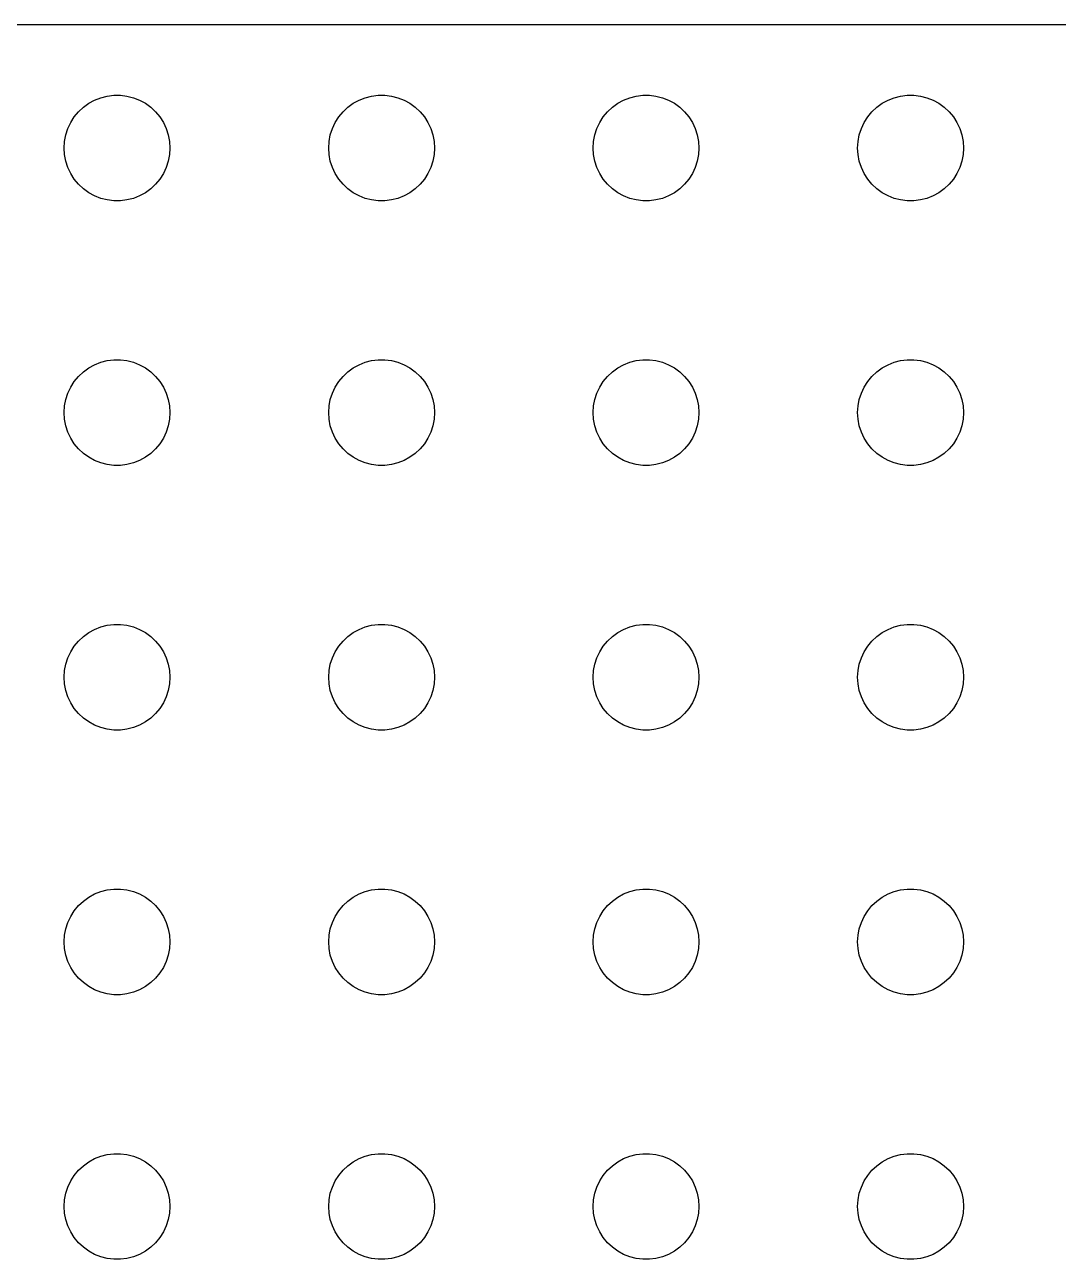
# Model space of a CAD drawing. Header units: metres. Extents: x 0 to 224, y 1 to 134.
# Drawn here: x 107.3 to 165.9, y 64.5 to 134.5 of the extents above; entities that cross this region are included whole.
import ezdxf

# ---------------------------------------------------------------- set-up
doc = ezdxf.new("R2010")
doc.units = ezdxf.units.M

msp = doc.modelspace()

# ---------------------------------------------------------------- linework, layer by layer
for p, q in [((219.814, 134.49), (5.18604, 134.49)), ((110.893, 130.033), (111.223, 130.214)), ((111.223, 130.214), (111.573, 130.353)), ((111.573, 130.353), (111.938, 130.447)), ((111.938, 130.447), (112.312, 130.494)), ((112.312, 130.494), (112.688, 130.494)), ((112.688, 130.494), (113.062, 130.447)), ((113.062, 130.447), (113.427, 130.353)), ((113.427, 130.353), (113.777, 130.214)), ((113.777, 130.214), (114.107, 130.033)), ((125.893, 130.033), (126.223, 130.214)), ((126.223, 130.214), (126.573, 130.353)), ((126.573, 130.353), (126.938, 130.447)), ((126.938, 130.447), (127.312, 130.494)), ((127.312, 130.494), (127.688, 130.494)), ((127.688, 130.494), (128.062, 130.447)), ((128.062, 130.447), (128.427, 130.353)), ((128.427, 130.353), (128.777, 130.214)), ((128.777, 130.214), (129.107, 130.033)), ((140.893, 130.033), (141.223, 130.214)), ((141.223, 130.214), (141.573, 130.353)), ((141.573, 130.353), (141.938, 130.447)), ((141.938, 130.447), (142.312, 130.494)), ((142.312, 130.494), (142.688, 130.494)), ((142.688, 130.494), (143.062, 130.447)), ((143.062, 130.447), (143.427, 130.353)), ((143.427, 130.353), (143.777, 130.214)), ((143.777, 130.214), (144.107, 130.033)), ((155.893, 130.033), (156.223, 130.214)), ((156.223, 130.214), (156.573, 130.353)), ((156.573, 130.353), (156.938, 130.447)), ((156.938, 130.447), (157.312, 130.494)), ((157.312, 130.494), (157.688, 130.494)), ((157.688, 130.494), (158.062, 130.447)), ((158.062, 130.447), (158.427, 130.353)), ((158.427, 130.353), (158.777, 130.214)), ((158.777, 130.214), (159.107, 130.033)), ((110.073, 129.263), (110.313, 129.554)), ((110.313, 129.554), (110.588, 129.812)), ((110.588, 129.812), (110.893, 130.033)), ((114.107, 130.033), (114.412, 129.812)), ((114.412, 129.812), (114.687, 129.554)), ((114.687, 129.554), (114.927, 129.263)), ((125.073, 129.263), (125.313, 129.554)), ((125.313, 129.554), (125.588, 129.812)), ((125.588, 129.812), (125.893, 130.033)), ((129.107, 130.033), (129.412, 129.812)), ((129.412, 129.812), (129.687, 129.554)), ((129.687, 129.554), (129.927, 129.263)), ((140.073, 129.263), (140.313, 129.554)), ((140.313, 129.554), (140.588, 129.812)), ((140.588, 129.812), (140.893, 130.033)), ((144.107, 130.033), (144.412, 129.812)), ((144.412, 129.812), (144.687, 129.554)), ((144.687, 129.554), (144.927, 129.263)), ((155.073, 129.263), (155.313, 129.554)), ((155.313, 129.554), (155.588, 129.812)), ((155.588, 129.812), (155.893, 130.033)), ((159.107, 130.033), (159.412, 129.812)), ((159.412, 129.812), (159.687, 129.554)), ((159.687, 129.554), (159.927, 129.263)), ((109.711, 128.604), (109.871, 128.945)), ((109.871, 128.945), (110.073, 129.263)), ((114.927, 129.263), (115.129, 128.945)), ((115.129, 128.945), (115.289, 128.604)), ((124.711, 128.604), (124.871, 128.945)), ((124.871, 128.945), (125.073, 129.263)), ((129.927, 129.263), (130.129, 128.945)), ((130.129, 128.945), (130.289, 128.604)), ((139.711, 128.604), (139.871, 128.945)), ((139.871, 128.945), (140.073, 129.263)), ((144.927, 129.263), (145.129, 128.945)), ((145.129, 128.945), (145.289, 128.604)), ((154.711, 128.604), (154.871, 128.945)), ((154.871, 128.945), (155.073, 129.263)), ((159.927, 129.263), (160.129, 128.945)), ((160.129, 128.945), (160.289, 128.604)), ((109.524, 127.876), (109.594, 128.246)), ((109.594, 128.246), (109.711, 128.604)), ((115.289, 128.604), (115.406, 128.246)), ((115.406, 128.246), (115.476, 127.876)), ((124.524, 127.876), (124.594, 128.246)), ((124.594, 128.246), (124.711, 128.604)), ((130.289, 128.604), (130.406, 128.246)), ((130.406, 128.246), (130.476, 127.876)), ((139.524, 127.876), (139.594, 128.246)), ((139.594, 128.246), (139.711, 128.604)), ((145.289, 128.604), (145.406, 128.246)), ((145.406, 128.246), (145.476, 127.876)), ((154.524, 127.876), (154.594, 128.246)), ((154.594, 128.246), (154.711, 128.604)), ((160.289, 128.604), (160.406, 128.246)), ((160.406, 128.246), (160.476, 127.876)), ((109.5, 127.5), (109.524, 127.876)), ((109.524, 127.124), (109.5, 127.5)), ((115.476, 127.876), (115.5, 127.5)), ((115.5, 127.5), (115.476, 127.124)), ((124.5, 127.5), (124.524, 127.876)), ((124.524, 127.124), (124.5, 127.5)), ((130.476, 127.876), (130.5, 127.5)), ((130.5, 127.5), (130.476, 127.124)), ((139.5, 127.5), (139.524, 127.876)), ((139.524, 127.124), (139.5, 127.5)), ((145.476, 127.876), (145.5, 127.5)), ((145.5, 127.5), (145.476, 127.124)), ((154.5, 127.5), (154.524, 127.876)), ((154.524, 127.124), (154.5, 127.5)), ((160.476, 127.876), (160.5, 127.5)), ((160.5, 127.5), (160.476, 127.124)), ((109.594, 126.754), (109.524, 127.124)), ((109.711, 126.396), (109.594, 126.754)), ((115.406, 126.754), (115.289, 126.396)), ((115.476, 127.124), (115.406, 126.754)), ((124.594, 126.754), (124.524, 127.124)), ((124.711, 126.396), (124.594, 126.754)), ((130.406, 126.754), (130.289, 126.396)), ((130.476, 127.124), (130.406, 126.754)), ((139.594, 126.754), (139.524, 127.124)), ((139.711, 126.396), (139.594, 126.754)), ((145.406, 126.754), (145.289, 126.396)), ((145.476, 127.124), (145.406, 126.754)), ((154.594, 126.754), (154.524, 127.124)), ((154.711, 126.396), (154.594, 126.754)), ((160.406, 126.754), (160.289, 126.396)), ((160.476, 127.124), (160.406, 126.754)), ((109.871, 126.055), (109.711, 126.396)), ((110.073, 125.737), (109.871, 126.055)), ((115.129, 126.055), (114.927, 125.737)), ((115.289, 126.396), (115.129, 126.055)), ((124.871, 126.055), (124.711, 126.396)), ((125.073, 125.737), (124.871, 126.055)), ((130.129, 126.055), (129.927, 125.737)), ((130.289, 126.396), (130.129, 126.055)), ((139.871, 126.055), (139.711, 126.396)), ((140.073, 125.737), (139.871, 126.055)), ((145.129, 126.055), (144.927, 125.737)), ((145.289, 126.396), (145.129, 126.055)), ((154.871, 126.055), (154.711, 126.396)), ((155.073, 125.737), (154.871, 126.055)), ((160.129, 126.055), (159.927, 125.737)), ((160.289, 126.396), (160.129, 126.055)), ((110.313, 125.446), (110.073, 125.737)), ((110.588, 125.188), (110.313, 125.446)), ((114.687, 125.446), (114.412, 125.188)), ((114.927, 125.737), (114.687, 125.446)), ((125.313, 125.446), (125.073, 125.737)), ((125.588, 125.188), (125.313, 125.446)), ((129.687, 125.446), (129.412, 125.188)), ((129.927, 125.737), (129.687, 125.446)), ((140.313, 125.446), (140.073, 125.737)), ((140.588, 125.188), (140.313, 125.446)), ((144.687, 125.446), (144.412, 125.188)), ((144.927, 125.737), (144.687, 125.446)), ((155.313, 125.446), (155.073, 125.737)), ((155.588, 125.188), (155.313, 125.446)), ((159.687, 125.446), (159.412, 125.188)), ((159.927, 125.737), (159.687, 125.446)), ((110.893, 124.967), (110.588, 125.188)), ((111.223, 124.786), (110.893, 124.967)), ((111.573, 124.647), (111.223, 124.786)), ((111.938, 124.553), (111.573, 124.647)), ((113.427, 124.647), (113.062, 124.553)), ((113.777, 124.786), (113.427, 124.647)), ((114.107, 124.967), (113.777, 124.786)), ((114.412, 125.188), (114.107, 124.967)), ((125.893, 124.967), (125.588, 125.188)), ((126.223, 124.786), (125.893, 124.967)), ((126.573, 124.647), (126.223, 124.786)), ((126.938, 124.553), (126.573, 124.647)), ((128.427, 124.647), (128.062, 124.553)), ((128.777, 124.786), (128.427, 124.647)), ((129.107, 124.967), (128.777, 124.786)), ((129.412, 125.188), (129.107, 124.967)), ((140.893, 124.967), (140.588, 125.188)), ((141.223, 124.786), (140.893, 124.967)), ((141.573, 124.647), (141.223, 124.786)), ((141.938, 124.553), (141.573, 124.647)), ((143.427, 124.647), (143.062, 124.553)), ((143.777, 124.786), (143.427, 124.647)), ((144.107, 124.967), (143.777, 124.786)), ((144.412, 125.188), (144.107, 124.967)), ((155.893, 124.967), (155.588, 125.188)), ((156.223, 124.786), (155.893, 124.967)), ((156.573, 124.647), (156.223, 124.786)), ((156.938, 124.553), (156.573, 124.647)), ((158.427, 124.647), (158.062, 124.553)), ((158.777, 124.786), (158.427, 124.647)), ((159.107, 124.967), (158.777, 124.786)), ((159.412, 125.188), (159.107, 124.967)), ((112.312, 124.506), (111.938, 124.553)), ((112.688, 124.506), (112.312, 124.506)), ((113.062, 124.553), (112.688, 124.506)), ((127.312, 124.506), (126.938, 124.553)), ((127.688, 124.506), (127.312, 124.506)), ((128.062, 124.553), (127.688, 124.506)), ((142.312, 124.506), (141.938, 124.553)), ((142.688, 124.506), (142.312, 124.506)), ((143.062, 124.553), (142.688, 124.506)), ((157.312, 124.506), (156.938, 124.553)), ((157.688, 124.506), (157.312, 124.506)), ((158.062, 124.553), (157.688, 124.506)), ((111.938, 115.447), (112.312, 115.494)), ((112.312, 115.494), (112.688, 115.494)), ((112.688, 115.494), (113.062, 115.447)), ((126.938, 115.447), (127.312, 115.494)), ((127.312, 115.494), (127.688, 115.494)), ((127.688, 115.494), (128.062, 115.447)), ((141.938, 115.447), (142.312, 115.494)), ((142.312, 115.494), (142.688, 115.494)), ((142.688, 115.494), (143.062, 115.447)), ((156.938, 115.447), (157.312, 115.494)), ((157.312, 115.494), (157.688, 115.494)), ((157.688, 115.494), (158.062, 115.447)), ((110.313, 114.554), (110.588, 114.812)), ((110.588, 114.812), (110.893, 115.033)), ((110.893, 115.033), (111.223, 115.214)), ((111.223, 115.214), (111.573, 115.353)), ((111.573, 115.353), (111.938, 115.447)), ((113.062, 115.447), (113.427, 115.353)), ((113.427, 115.353), (113.777, 115.214)), ((113.777, 115.214), (114.107, 115.033)), ((114.107, 115.033), (114.412, 114.812)), ((114.412, 114.812), (114.687, 114.554)), ((125.313, 114.554), (125.588, 114.812)), ((125.588, 114.812), (125.893, 115.033)), ((125.893, 115.033), (126.223, 115.214)), ((126.223, 115.214), (126.573, 115.353)), ((126.573, 115.353), (126.938, 115.447)), ((128.062, 115.447), (128.427, 115.353)), ((128.427, 115.353), (128.777, 115.214)), ((128.777, 115.214), (129.107, 115.033)), ((129.107, 115.033), (129.412, 114.812)), ((129.412, 114.812), (129.687, 114.554)), ((140.313, 114.554), (140.588, 114.812)), ((140.588, 114.812), (140.893, 115.033)), ((140.893, 115.033), (141.223, 115.214)), ((141.223, 115.214), (141.573, 115.353)), ((141.573, 115.353), (141.938, 115.447)), ((143.062, 115.447), (143.427, 115.353)), ((143.427, 115.353), (143.777, 115.214)), ((143.777, 115.214), (144.107, 115.033)), ((144.107, 115.033), (144.412, 114.812)), ((144.412, 114.812), (144.687, 114.554)), ((155.313, 114.554), (155.588, 114.812)), ((155.588, 114.812), (155.893, 115.033)), ((155.893, 115.033), (156.223, 115.214)), ((156.223, 115.214), (156.573, 115.353)), ((156.573, 115.353), (156.938, 115.447)), ((158.062, 115.447), (158.427, 115.353)), ((158.427, 115.353), (158.777, 115.214)), ((158.777, 115.214), (159.107, 115.033)), ((159.107, 115.033), (159.412, 114.812)), ((159.412, 114.812), (159.687, 114.554)), ((109.871, 113.945), (110.073, 114.263)), ((110.073, 114.263), (110.313, 114.554)), ((114.687, 114.554), (114.927, 114.263)), ((114.927, 114.263), (115.129, 113.945)), ((124.871, 113.945), (125.073, 114.263)), ((125.073, 114.263), (125.313, 114.554)), ((129.687, 114.554), (129.927, 114.263)), ((129.927, 114.263), (130.129, 113.945)), ((139.871, 113.945), (140.073, 114.263)), ((140.073, 114.263), (140.313, 114.554)), ((144.687, 114.554), (144.927, 114.263)), ((144.927, 114.263), (145.129, 113.945)), ((154.871, 113.945), (155.073, 114.263)), ((155.073, 114.263), (155.313, 114.554)), ((159.687, 114.554), (159.927, 114.263)), ((159.927, 114.263), (160.129, 113.945)), ((109.594, 113.246), (109.711, 113.604)), ((109.711, 113.604), (109.871, 113.945)), ((115.129, 113.945), (115.289, 113.604)), ((115.289, 113.604), (115.406, 113.246)), ((124.594, 113.246), (124.711, 113.604)), ((124.711, 113.604), (124.871, 113.945)), ((130.129, 113.945), (130.289, 113.604)), ((130.289, 113.604), (130.406, 113.246)), ((139.594, 113.246), (139.711, 113.604)), ((139.711, 113.604), (139.871, 113.945)), ((145.129, 113.945), (145.289, 113.604)), ((145.289, 113.604), (145.406, 113.246)), ((154.594, 113.246), (154.711, 113.604)), ((154.711, 113.604), (154.871, 113.945)), ((160.129, 113.945), (160.289, 113.604)), ((160.289, 113.604), (160.406, 113.246)), ((109.5, 112.5), (109.524, 112.876)), ((109.524, 112.876), (109.594, 113.246)), ((115.406, 113.246), (115.476, 112.876)), ((115.476, 112.876), (115.5, 112.5)), ((124.5, 112.5), (124.524, 112.876)), ((124.524, 112.876), (124.594, 113.246)), ((130.406, 113.246), (130.476, 112.876)), ((130.476, 112.876), (130.5, 112.5)), ((139.5, 112.5), (139.524, 112.876)), ((139.524, 112.876), (139.594, 113.246)), ((145.406, 113.246), (145.476, 112.876)), ((145.476, 112.876), (145.5, 112.5)), ((154.5, 112.5), (154.524, 112.876)), ((154.524, 112.876), (154.594, 113.246)), ((160.406, 113.246), (160.476, 112.876)), ((160.476, 112.876), (160.5, 112.5)), ((109.524, 112.124), (109.5, 112.5)), ((109.594, 111.754), (109.524, 112.124)), ((115.476, 112.124), (115.406, 111.754)), ((115.5, 112.5), (115.476, 112.124)), ((124.524, 112.124), (124.5, 112.5)), ((124.594, 111.754), (124.524, 112.124)), ((130.476, 112.124), (130.406, 111.754)), ((130.5, 112.5), (130.476, 112.124)), ((139.524, 112.124), (139.5, 112.5)), ((139.594, 111.754), (139.524, 112.124)), ((145.476, 112.124), (145.406, 111.754)), ((145.5, 112.5), (145.476, 112.124)), ((154.524, 112.124), (154.5, 112.5)), ((154.594, 111.754), (154.524, 112.124)), ((160.476, 112.124), (160.406, 111.754)), ((160.5, 112.5), (160.476, 112.124)), ((109.711, 111.396), (109.594, 111.754)), ((109.871, 111.055), (109.711, 111.396)), ((115.289, 111.396), (115.129, 111.055)), ((115.406, 111.754), (115.289, 111.396)), ((124.711, 111.396), (124.594, 111.754)), ((124.871, 111.055), (124.711, 111.396)), ((130.289, 111.396), (130.129, 111.055)), ((130.406, 111.754), (130.289, 111.396)), ((139.711, 111.396), (139.594, 111.754)), ((139.871, 111.055), (139.711, 111.396)), ((145.289, 111.396), (145.129, 111.055)), ((145.406, 111.754), (145.289, 111.396)), ((154.711, 111.396), (154.594, 111.754)), ((154.871, 111.055), (154.711, 111.396)), ((160.289, 111.396), (160.129, 111.055)), ((160.406, 111.754), (160.289, 111.396)), ((110.073, 110.737), (109.871, 111.055)), ((110.313, 110.446), (110.073, 110.737)), ((114.927, 110.737), (114.687, 110.446)), ((115.129, 111.055), (114.927, 110.737)), ((125.073, 110.737), (124.871, 111.055)), ((125.313, 110.446), (125.073, 110.737)), ((129.927, 110.737), (129.687, 110.446)), ((130.129, 111.055), (129.927, 110.737)), ((140.073, 110.737), (139.871, 111.055)), ((140.313, 110.446), (140.073, 110.737)), ((144.927, 110.737), (144.687, 110.446)), ((145.129, 111.055), (144.927, 110.737)), ((155.073, 110.737), (154.871, 111.055)), ((155.313, 110.446), (155.073, 110.737)), ((159.927, 110.737), (159.687, 110.446)), ((160.129, 111.055), (159.927, 110.737)), ((110.588, 110.188), (110.313, 110.446)), ((110.893, 109.967), (110.588, 110.188)), ((111.223, 109.786), (110.893, 109.967)), ((114.107, 109.967), (113.777, 109.786)), ((114.412, 110.188), (114.107, 109.967)), ((114.687, 110.446), (114.412, 110.188)), ((125.588, 110.188), (125.313, 110.446)), ((125.893, 109.967), (125.588, 110.188)), ((126.223, 109.786), (125.893, 109.967)), ((129.107, 109.967), (128.777, 109.786)), ((129.412, 110.188), (129.107, 109.967)), ((129.687, 110.446), (129.412, 110.188)), ((140.588, 110.188), (140.313, 110.446)), ((140.893, 109.967), (140.588, 110.188)), ((141.223, 109.786), (140.893, 109.967)), ((144.107, 109.967), (143.777, 109.786)), ((144.412, 110.188), (144.107, 109.967)), ((144.687, 110.446), (144.412, 110.188)), ((155.588, 110.188), (155.313, 110.446)), ((155.893, 109.967), (155.588, 110.188)), ((156.223, 109.786), (155.893, 109.967)), ((159.107, 109.967), (158.777, 109.786)), ((159.412, 110.188), (159.107, 109.967)), ((159.687, 110.446), (159.412, 110.188)), ((111.573, 109.647), (111.223, 109.786)), ((111.938, 109.553), (111.573, 109.647)), ((112.312, 109.506), (111.938, 109.553)), ((112.688, 109.506), (112.312, 109.506)), ((113.062, 109.553), (112.688, 109.506)), ((113.427, 109.647), (113.062, 109.553)), ((113.777, 109.786), (113.427, 109.647)), ((126.573, 109.647), (126.223, 109.786)), ((126.938, 109.553), (126.573, 109.647)), ((127.312, 109.506), (126.938, 109.553)), ((127.688, 109.506), (127.312, 109.506)), ((128.062, 109.553), (127.688, 109.506)), ((128.427, 109.647), (128.062, 109.553)), ((128.777, 109.786), (128.427, 109.647)), ((141.573, 109.647), (141.223, 109.786)), ((141.938, 109.553), (141.573, 109.647)), ((142.312, 109.506), (141.938, 109.553)), ((142.688, 109.506), (142.312, 109.506)), ((143.062, 109.553), (142.688, 109.506)), ((143.427, 109.647), (143.062, 109.553)), ((143.777, 109.786), (143.427, 109.647)), ((156.573, 109.647), (156.223, 109.786)), ((156.938, 109.553), (156.573, 109.647)), ((157.312, 109.506), (156.938, 109.553)), ((157.688, 109.506), (157.312, 109.506)), ((158.062, 109.553), (157.688, 109.506)), ((158.427, 109.647), (158.062, 109.553)), ((158.777, 109.786), (158.427, 109.647)), ((110.893, 100.033), (111.223, 100.214)), ((111.223, 100.214), (111.573, 100.353)), ((111.573, 100.353), (111.938, 100.447)), ((111.938, 100.447), (112.312, 100.494)), ((112.312, 100.494), (112.688, 100.494)), ((112.688, 100.494), (113.062, 100.447)), ((113.062, 100.447), (113.427, 100.353)), ((113.427, 100.353), (113.777, 100.214)), ((113.777, 100.214), (114.107, 100.033)), ((125.893, 100.033), (126.223, 100.214)), ((126.223, 100.214), (126.573, 100.353)), ((126.573, 100.353), (126.938, 100.447)), ((126.938, 100.447), (127.312, 100.494)), ((127.312, 100.494), (127.688, 100.494)), ((127.688, 100.494), (128.062, 100.447)), ((128.062, 100.447), (128.427, 100.353)), ((128.427, 100.353), (128.777, 100.214)), ((128.777, 100.214), (129.107, 100.033)), ((140.893, 100.033), (141.223, 100.214)), ((141.223, 100.214), (141.573, 100.353)), ((141.573, 100.353), (141.938, 100.447)), ((141.938, 100.447), (142.312, 100.494)), ((142.312, 100.494), (142.688, 100.494)), ((142.688, 100.494), (143.062, 100.447)), ((143.062, 100.447), (143.427, 100.353)), ((143.427, 100.353), (143.777, 100.214)), ((143.777, 100.214), (144.107, 100.033)), ((155.893, 100.033), (156.223, 100.214)), ((156.223, 100.214), (156.573, 100.353)), ((156.573, 100.353), (156.938, 100.447)), ((156.938, 100.447), (157.312, 100.494)), ((157.312, 100.494), (157.688, 100.494)), ((157.688, 100.494), (158.062, 100.447)), ((158.062, 100.447), (158.427, 100.353)), ((158.427, 100.353), (158.777, 100.214)), ((158.777, 100.214), (159.107, 100.033)), ((110.073, 99.2634), (110.313, 99.5536)), ((110.313, 99.5536), (110.588, 99.8115)), ((110.588, 99.8115), (110.893, 100.033)), ((114.107, 100.033), (114.412, 99.8115)), ((114.412, 99.8115), (114.687, 99.5536)), ((114.687, 99.5536), (114.927, 99.2634)), ((125.073, 99.2634), (125.313, 99.5536)), ((125.313, 99.5536), (125.588, 99.8115)), ((125.588, 99.8115), (125.893, 100.033)), ((129.107, 100.033), (129.412, 99.8115)), ((129.412, 99.8115), (129.687, 99.5536)), ((129.687, 99.5536), (129.927, 99.2634)), ((140.073, 99.2634), (140.313, 99.5536)), ((140.313, 99.5536), (140.588, 99.8115)), ((140.588, 99.8115), (140.893, 100.033)), ((144.107, 100.033), (144.412, 99.8115)), ((144.412, 99.8115), (144.687, 99.5536)), ((144.687, 99.5536), (144.927, 99.2634)), ((155.073, 99.2634), (155.313, 99.5536)), ((155.313, 99.5536), (155.588, 99.8115)), ((155.588, 99.8115), (155.893, 100.033)), ((159.107, 100.033), (159.412, 99.8115)), ((159.412, 99.8115), (159.687, 99.5536)), ((159.687, 99.5536), (159.927, 99.2634)), ((109.711, 98.6044), (109.871, 98.9453)), ((109.871, 98.9453), (110.073, 99.2634)), ((114.927, 99.2634), (115.129, 98.9453)), ((115.129, 98.9453), (115.289, 98.6044)), ((124.711, 98.6044), (124.871, 98.9453)), ((124.871, 98.9453), (125.073, 99.2634)), ((129.927, 99.2634), (130.129, 98.9453)), ((130.129, 98.9453), (130.289, 98.6044)), ((139.711, 98.6044), (139.871, 98.9453)), ((139.871, 98.9453), (140.073, 99.2634)), ((144.927, 99.2634), (145.129, 98.9453)), ((145.129, 98.9453), (145.289, 98.6044)), ((154.711, 98.6044), (154.871, 98.9453)), ((154.871, 98.9453), (155.073, 99.2634)), ((159.927, 99.2634), (160.129, 98.9453)), ((160.129, 98.9453), (160.289, 98.6044)), ((109.524, 97.876), (109.594, 98.2461)), ((109.594, 98.2461), (109.711, 98.6044)), ((115.289, 98.6044), (115.406, 98.2461)), ((115.406, 98.2461), (115.476, 97.876)), ((124.524, 97.876), (124.594, 98.2461)), ((124.594, 98.2461), (124.711, 98.6044)), ((130.289, 98.6044), (130.406, 98.2461)), ((130.406, 98.2461), (130.476, 97.876)), ((139.524, 97.876), (139.594, 98.2461)), ((139.594, 98.2461), (139.711, 98.6044)), ((145.289, 98.6044), (145.406, 98.2461)), ((145.406, 98.2461), (145.476, 97.876)), ((154.524, 97.876), (154.594, 98.2461)), ((154.594, 98.2461), (154.711, 98.6044)), ((160.289, 98.6044), (160.406, 98.2461)), ((160.406, 98.2461), (160.476, 97.876)), ((109.5, 97.5), (109.524, 97.876)), ((109.524, 97.124), (109.5, 97.5)), ((115.476, 97.876), (115.5, 97.5)), ((115.5, 97.5), (115.476, 97.124)), ((124.5, 97.5), (124.524, 97.876)), ((124.524, 97.124), (124.5, 97.5)), ((130.476, 97.876), (130.5, 97.5)), ((130.5, 97.5), (130.476, 97.124)), ((139.5, 97.5), (139.524, 97.876)), ((139.524, 97.124), (139.5, 97.5)), ((145.476, 97.876), (145.5, 97.5)), ((145.5, 97.5), (145.476, 97.124)), ((154.5, 97.5), (154.524, 97.876)), ((154.524, 97.124), (154.5, 97.5)), ((160.476, 97.876), (160.5, 97.5)), ((160.5, 97.5), (160.476, 97.124)), ((109.594, 96.7539), (109.524, 97.124)), ((109.711, 96.3956), (109.594, 96.7539)), ((115.406, 96.7539), (115.289, 96.3956)), ((115.476, 97.124), (115.406, 96.7539)), ((124.594, 96.7539), (124.524, 97.124)), ((124.711, 96.3956), (124.594, 96.7539)), ((130.406, 96.7539), (130.289, 96.3956)), ((130.476, 97.124), (130.406, 96.7539)), ((139.594, 96.7539), (139.524, 97.124)), ((139.711, 96.3956), (139.594, 96.7539)), ((145.406, 96.7539), (145.289, 96.3956)), ((145.476, 97.124), (145.406, 96.7539)), ((154.594, 96.7539), (154.524, 97.124)), ((154.711, 96.3956), (154.594, 96.7539)), ((160.406, 96.7539), (160.289, 96.3956)), ((160.476, 97.124), (160.406, 96.7539)), ((109.871, 96.0547), (109.711, 96.3956)), ((110.073, 95.7366), (109.871, 96.0547)), ((115.129, 96.0547), (114.927, 95.7366)), ((115.289, 96.3956), (115.129, 96.0547)), ((124.871, 96.0547), (124.711, 96.3956)), ((125.073, 95.7366), (124.871, 96.0547)), ((130.129, 96.0547), (129.927, 95.7366)), ((130.289, 96.3956), (130.129, 96.0547)), ((139.871, 96.0547), (139.711, 96.3956)), ((140.073, 95.7366), (139.871, 96.0547)), ((145.129, 96.0547), (144.927, 95.7366)), ((145.289, 96.3956), (145.129, 96.0547)), ((154.871, 96.0547), (154.711, 96.3956)), ((155.073, 95.7366), (154.871, 96.0547)), ((160.129, 96.0547), (159.927, 95.7366)), ((160.289, 96.3956), (160.129, 96.0547)), ((110.313, 95.4464), (110.073, 95.7366)), ((110.588, 95.1885), (110.313, 95.4464)), ((110.893, 94.967), (110.588, 95.1885)), ((114.412, 95.1885), (114.107, 94.967)), ((114.687, 95.4464), (114.412, 95.1885)), ((114.927, 95.7366), (114.687, 95.4464)), ((125.313, 95.4464), (125.073, 95.7366)), ((125.588, 95.1885), (125.313, 95.4464)), ((125.893, 94.967), (125.588, 95.1885)), ((129.412, 95.1885), (129.107, 94.967)), ((129.687, 95.4464), (129.412, 95.1885)), ((129.927, 95.7366), (129.687, 95.4464)), ((140.313, 95.4464), (140.073, 95.7366)), ((140.588, 95.1885), (140.313, 95.4464)), ((140.893, 94.967), (140.588, 95.1885)), ((144.412, 95.1885), (144.107, 94.967)), ((144.687, 95.4464), (144.412, 95.1885)), ((144.927, 95.7366), (144.687, 95.4464)), ((155.313, 95.4464), (155.073, 95.7366)), ((155.588, 95.1885), (155.313, 95.4464)), ((155.893, 94.967), (155.588, 95.1885)), ((159.412, 95.1885), (159.107, 94.967)), ((159.687, 95.4464), (159.412, 95.1885)), ((159.927, 95.7366), (159.687, 95.4464)), ((111.223, 94.7855), (110.893, 94.967)), ((111.573, 94.6468), (111.223, 94.7855)), ((111.938, 94.5531), (111.573, 94.6468)), ((112.312, 94.5059), (111.938, 94.5531)), ((112.688, 94.5059), (112.312, 94.5059)), ((113.062, 94.5531), (112.688, 94.5059)), ((113.427, 94.6468), (113.062, 94.5531)), ((113.777, 94.7855), (113.427, 94.6468)), ((114.107, 94.967), (113.777, 94.7855)), ((126.223, 94.7855), (125.893, 94.967)), ((126.573, 94.6468), (126.223, 94.7855)), ((126.938, 94.5531), (126.573, 94.6468)), ((127.312, 94.5059), (126.938, 94.5531)), ((127.688, 94.5059), (127.312, 94.5059)), ((128.062, 94.5531), (127.688, 94.5059)), ((128.427, 94.6468), (128.062, 94.5531)), ((128.777, 94.7855), (128.427, 94.6468)), ((129.107, 94.967), (128.777, 94.7855)), ((141.223, 94.7855), (140.893, 94.967)), ((141.573, 94.6468), (141.223, 94.7855)), ((141.938, 94.5531), (141.573, 94.6468)), ((142.312, 94.5059), (141.938, 94.5531)), ((142.688, 94.5059), (142.312, 94.5059)), ((143.062, 94.5531), (142.688, 94.5059)), ((143.427, 94.6468), (143.062, 94.5531)), ((143.777, 94.7855), (143.427, 94.6468)), ((144.107, 94.967), (143.777, 94.7855)), ((156.223, 94.7855), (155.893, 94.967)), ((156.573, 94.6468), (156.223, 94.7855)), ((156.938, 94.5531), (156.573, 94.6468)), ((157.312, 94.5059), (156.938, 94.5531)), ((157.688, 94.5059), (157.312, 94.5059)), ((158.062, 94.5531), (157.688, 94.5059)), ((158.427, 94.6468), (158.062, 94.5531)), ((158.777, 94.7855), (158.427, 94.6468)), ((159.107, 94.967), (158.777, 94.7855)), ((111.573, 85.3532), (111.938, 85.4469)), ((111.938, 85.4469), (112.312, 85.4941)), ((112.312, 85.4941), (112.688, 85.4941)), ((112.688, 85.4941), (113.062, 85.4469)), ((113.062, 85.4469), (113.427, 85.3532)), ((126.573, 85.3532), (126.938, 85.4469)), ((126.938, 85.4469), (127.312, 85.4941)), ((127.312, 85.4941), (127.688, 85.4941)), ((127.688, 85.4941), (128.062, 85.4469)), ((128.062, 85.4469), (128.427, 85.3532)), ((141.573, 85.3532), (141.938, 85.4469)), ((141.938, 85.4469), (142.312, 85.4941)), ((142.312, 85.4941), (142.688, 85.4941)), ((142.688, 85.4941), (143.062, 85.4469)), ((143.062, 85.4469), (143.427, 85.3532)), ((156.573, 85.3532), (156.938, 85.4469)), ((156.938, 85.4469), (157.312, 85.4941)), ((157.312, 85.4941), (157.688, 85.4941)), ((157.688, 85.4941), (158.062, 85.4469)), ((158.062, 85.4469), (158.427, 85.3532)), ((110.313, 84.5536), (110.588, 84.8115)), ((110.588, 84.8115), (110.893, 85.033)), ((110.893, 85.033), (111.223, 85.2145)), ((111.223, 85.2145), (111.573, 85.3532)), ((113.427, 85.3532), (113.777, 85.2145)), ((113.777, 85.2145), (114.107, 85.033)), ((114.107, 85.033), (114.412, 84.8115)), ((114.412, 84.8115), (114.687, 84.5536)), ((125.313, 84.5536), (125.588, 84.8115)), ((125.588, 84.8115), (125.893, 85.033)), ((125.893, 85.033), (126.223, 85.2145)), ((126.223, 85.2145), (126.573, 85.3532)), ((128.427, 85.3532), (128.777, 85.2145)), ((128.777, 85.2145), (129.107, 85.033)), ((129.107, 85.033), (129.412, 84.8115)), ((129.412, 84.8115), (129.687, 84.5536)), ((140.313, 84.5536), (140.588, 84.8115)), ((140.588, 84.8115), (140.893, 85.033)), ((140.893, 85.033), (141.223, 85.2145)), ((141.223, 85.2145), (141.573, 85.3532)), ((143.427, 85.3532), (143.777, 85.2145)), ((143.777, 85.2145), (144.107, 85.033)), ((144.107, 85.033), (144.412, 84.8115)), ((144.412, 84.8115), (144.687, 84.5536)), ((155.313, 84.5536), (155.588, 84.8115)), ((155.588, 84.8115), (155.893, 85.033)), ((155.893, 85.033), (156.223, 85.2145)), ((156.223, 85.2145), (156.573, 85.3532)), ((158.427, 85.3532), (158.777, 85.2145)), ((158.777, 85.2145), (159.107, 85.033)), ((159.107, 85.033), (159.412, 84.8115)), ((159.412, 84.8115), (159.687, 84.5536)), ((109.871, 83.9453), (110.073, 84.2634)), ((110.073, 84.2634), (110.313, 84.5536)), ((114.687, 84.5536), (114.927, 84.2634)), ((114.927, 84.2634), (115.129, 83.9453)), ((124.871, 83.9453), (125.073, 84.2634)), ((125.073, 84.2634), (125.313, 84.5536)), ((129.687, 84.5536), (129.927, 84.2634)), ((129.927, 84.2634), (130.129, 83.9453)), ((139.871, 83.9453), (140.073, 84.2634)), ((140.073, 84.2634), (140.313, 84.5536)), ((144.687, 84.5536), (144.927, 84.2634)), ((144.927, 84.2634), (145.129, 83.9453)), ((154.871, 83.9453), (155.073, 84.2634)), ((155.073, 84.2634), (155.313, 84.5536)), ((159.687, 84.5536), (159.927, 84.2634)), ((159.927, 84.2634), (160.129, 83.9453)), ((109.594, 83.2461), (109.711, 83.6044)), ((109.711, 83.6044), (109.871, 83.9453)), ((115.129, 83.9453), (115.289, 83.6044)), ((115.289, 83.6044), (115.406, 83.2461)), ((124.594, 83.2461), (124.711, 83.6044)), ((124.711, 83.6044), (124.871, 83.9453)), ((130.129, 83.9453), (130.289, 83.6044)), ((130.289, 83.6044), (130.406, 83.2461)), ((139.594, 83.2461), (139.711, 83.6044)), ((139.711, 83.6044), (139.871, 83.9453)), ((145.129, 83.9453), (145.289, 83.6044)), ((145.289, 83.6044), (145.406, 83.2461)), ((154.594, 83.2461), (154.711, 83.6044)), ((154.711, 83.6044), (154.871, 83.9453)), ((160.129, 83.9453), (160.289, 83.6044)), ((160.289, 83.6044), (160.406, 83.2461)), ((109.5, 82.5), (109.524, 82.876)), ((109.524, 82.876), (109.594, 83.2461)), ((115.406, 83.2461), (115.476, 82.876)), ((115.476, 82.876), (115.5, 82.5)), ((124.5, 82.5), (124.524, 82.876)), ((124.524, 82.876), (124.594, 83.2461)), ((130.406, 83.2461), (130.476, 82.876)), ((130.476, 82.876), (130.5, 82.5)), ((139.5, 82.5), (139.524, 82.876)), ((139.524, 82.876), (139.594, 83.2461)), ((145.406, 83.2461), (145.476, 82.876)), ((145.476, 82.876), (145.5, 82.5)), ((154.5, 82.5), (154.524, 82.876)), ((154.524, 82.876), (154.594, 83.2461)), ((160.406, 83.2461), (160.476, 82.876)), ((160.476, 82.876), (160.5, 82.5)), ((109.524, 82.124), (109.5, 82.5)), ((109.594, 81.7539), (109.524, 82.124)), ((115.476, 82.124), (115.406, 81.7539)), ((115.5, 82.5), (115.476, 82.124)), ((124.524, 82.124), (124.5, 82.5)), ((124.594, 81.7539), (124.524, 82.124)), ((130.476, 82.124), (130.406, 81.7539)), ((130.5, 82.5), (130.476, 82.124)), ((139.524, 82.124), (139.5, 82.5)), ((139.594, 81.7539), (139.524, 82.124)), ((145.476, 82.124), (145.406, 81.7539)), ((145.5, 82.5), (145.476, 82.124)), ((154.524, 82.124), (154.5, 82.5)), ((154.594, 81.7539), (154.524, 82.124)), ((160.476, 82.124), (160.406, 81.7539)), ((160.5, 82.5), (160.476, 82.124)), ((109.711, 81.3956), (109.594, 81.7539)), ((109.871, 81.0547), (109.711, 81.3956)), ((115.289, 81.3956), (115.129, 81.0547)), ((115.406, 81.7539), (115.289, 81.3956)), ((124.711, 81.3956), (124.594, 81.7539)), ((124.871, 81.0547), (124.711, 81.3956)), ((130.289, 81.3956), (130.129, 81.0547)), ((130.406, 81.7539), (130.289, 81.3956)), ((139.711, 81.3956), (139.594, 81.7539)), ((139.871, 81.0547), (139.711, 81.3956)), ((145.289, 81.3956), (145.129, 81.0547)), ((145.406, 81.7539), (145.289, 81.3956)), ((154.711, 81.3956), (154.594, 81.7539)), ((154.871, 81.0547), (154.711, 81.3956)), ((160.289, 81.3956), (160.129, 81.0547)), ((160.406, 81.7539), (160.289, 81.3956)), ((110.073, 80.7366), (109.871, 81.0547)), ((110.313, 80.4464), (110.073, 80.7366)), ((114.927, 80.7366), (114.687, 80.4464)), ((115.129, 81.0547), (114.927, 80.7366)), ((125.073, 80.7366), (124.871, 81.0547)), ((125.313, 80.4464), (125.073, 80.7366)), ((129.927, 80.7366), (129.687, 80.4464)), ((130.129, 81.0547), (129.927, 80.7366)), ((140.073, 80.7366), (139.871, 81.0547)), ((140.313, 80.4464), (140.073, 80.7366)), ((144.927, 80.7366), (144.687, 80.4464)), ((145.129, 81.0547), (144.927, 80.7366)), ((155.073, 80.7366), (154.871, 81.0547)), ((155.313, 80.4464), (155.073, 80.7366)), ((159.927, 80.7366), (159.687, 80.4464)), ((160.129, 81.0547), (159.927, 80.7366)), ((110.588, 80.1885), (110.313, 80.4464)), ((110.893, 79.967), (110.588, 80.1885)), ((111.223, 79.7855), (110.893, 79.967)), ((111.573, 79.6468), (111.223, 79.7855)), ((113.777, 79.7855), (113.427, 79.6468)), ((114.107, 79.967), (113.777, 79.7855)), ((114.412, 80.1885), (114.107, 79.967)), ((114.687, 80.4464), (114.412, 80.1885)), ((125.588, 80.1885), (125.313, 80.4464)), ((125.893, 79.967), (125.588, 80.1885)), ((126.223, 79.7855), (125.893, 79.967)), ((126.573, 79.6468), (126.223, 79.7855)), ((128.777, 79.7855), (128.427, 79.6468)), ((129.107, 79.967), (128.777, 79.7855)), ((129.412, 80.1885), (129.107, 79.967)), ((129.687, 80.4464), (129.412, 80.1885)), ((140.588, 80.1885), (140.313, 80.4464)), ((140.893, 79.967), (140.588, 80.1885)), ((141.223, 79.7855), (140.893, 79.967)), ((141.573, 79.6468), (141.223, 79.7855)), ((143.777, 79.7855), (143.427, 79.6468)), ((144.107, 79.967), (143.777, 79.7855)), ((144.412, 80.1885), (144.107, 79.967)), ((144.687, 80.4464), (144.412, 80.1885)), ((155.588, 80.1885), (155.313, 80.4464)), ((155.893, 79.967), (155.588, 80.1885)), ((156.223, 79.7855), (155.893, 79.967)), ((156.573, 79.6468), (156.223, 79.7855)), ((158.777, 79.7855), (158.427, 79.6468)), ((159.107, 79.967), (158.777, 79.7855)), ((159.412, 80.1885), (159.107, 79.967)), ((159.687, 80.4464), (159.412, 80.1885)), ((111.938, 79.5531), (111.573, 79.6468)), ((112.312, 79.5059), (111.938, 79.5531)), ((112.688, 79.5059), (112.312, 79.5059)), ((113.062, 79.5531), (112.688, 79.5059)), ((113.427, 79.6468), (113.062, 79.5531)), ((126.938, 79.5531), (126.573, 79.6468)), ((127.312, 79.5059), (126.938, 79.5531)), ((127.688, 79.5059), (127.312, 79.5059)), ((128.062, 79.5531), (127.688, 79.5059)), ((128.427, 79.6468), (128.062, 79.5531)), ((141.938, 79.5531), (141.573, 79.6468)), ((142.312, 79.5059), (141.938, 79.5531)), ((142.688, 79.5059), (142.312, 79.5059)), ((143.062, 79.5531), (142.688, 79.5059)), ((143.427, 79.6468), (143.062, 79.5531)), ((156.938, 79.5531), (156.573, 79.6468)), ((157.312, 79.5059), (156.938, 79.5531)), ((157.688, 79.5059), (157.312, 79.5059)), ((158.062, 79.5531), (157.688, 79.5059)), ((158.427, 79.6468), (158.062, 79.5531)), ((110.588, 69.8115), (110.893, 70.033)), ((110.893, 70.033), (111.223, 70.2145)), ((111.223, 70.2145), (111.573, 70.3532)), ((111.573, 70.3532), (111.938, 70.4469)), ((111.938, 70.4469), (112.312, 70.4941)), ((112.312, 70.4941), (112.688, 70.4941)), ((112.688, 70.4941), (113.062, 70.4469)), ((113.062, 70.4469), (113.427, 70.3532)), ((113.427, 70.3532), (113.777, 70.2145)), ((113.777, 70.2145), (114.107, 70.033)), ((114.107, 70.033), (114.412, 69.8115)), ((125.588, 69.8115), (125.893, 70.033)), ((125.893, 70.033), (126.223, 70.2145)), ((126.223, 70.2145), (126.573, 70.3532)), ((126.573, 70.3532), (126.938, 70.4469)), ((126.938, 70.4469), (127.312, 70.4941)), ((127.312, 70.4941), (127.688, 70.4941)), ((127.688, 70.4941), (128.062, 70.4469)), ((128.062, 70.4469), (128.427, 70.3532)), ((128.427, 70.3532), (128.777, 70.2145)), ((128.777, 70.2145), (129.107, 70.033)), ((129.107, 70.033), (129.412, 69.8115)), ((140.588, 69.8115), (140.893, 70.033)), ((140.893, 70.033), (141.223, 70.2145)), ((141.223, 70.2145), (141.573, 70.3532)), ((141.573, 70.3532), (141.938, 70.4469)), ((141.938, 70.4469), (142.312, 70.4941)), ((142.312, 70.4941), (142.688, 70.4941)), ((142.688, 70.4941), (143.062, 70.4469)), ((143.062, 70.4469), (143.427, 70.3532)), ((143.427, 70.3532), (143.777, 70.2145)), ((143.777, 70.2145), (144.107, 70.033)), ((144.107, 70.033), (144.412, 69.8115)), ((155.588, 69.8115), (155.893, 70.033)), ((155.893, 70.033), (156.223, 70.2145)), ((156.223, 70.2145), (156.573, 70.3532)), ((156.573, 70.3532), (156.938, 70.4469)), ((156.938, 70.4469), (157.312, 70.4941)), ((157.312, 70.4941), (157.688, 70.4941)), ((157.688, 70.4941), (158.062, 70.4469)), ((158.062, 70.4469), (158.427, 70.3532)), ((158.427, 70.3532), (158.777, 70.2145)), ((158.777, 70.2145), (159.107, 70.033)), ((159.107, 70.033), (159.412, 69.8115)), ((110.073, 69.2634), (110.313, 69.5536)), ((110.313, 69.5536), (110.588, 69.8115)), ((114.412, 69.8115), (114.687, 69.5536)), ((114.687, 69.5536), (114.927, 69.2634)), ((125.073, 69.2634), (125.313, 69.5536)), ((125.313, 69.5536), (125.588, 69.8115)), ((129.412, 69.8115), (129.687, 69.5536)), ((129.687, 69.5536), (129.927, 69.2634)), ((140.073, 69.2634), (140.313, 69.5536)), ((140.313, 69.5536), (140.588, 69.8115)), ((144.412, 69.8115), (144.687, 69.5536)), ((144.687, 69.5536), (144.927, 69.2634)), ((155.073, 69.2634), (155.313, 69.5536)), ((155.313, 69.5536), (155.588, 69.8115)), ((159.412, 69.8115), (159.687, 69.5536)), ((159.687, 69.5536), (159.927, 69.2634)), ((109.594, 68.2461), (109.711, 68.6044)), ((109.711, 68.6044), (109.871, 68.9453)), ((109.871, 68.9453), (110.073, 69.2634)), ((114.927, 69.2634), (115.129, 68.9453)), ((115.129, 68.9453), (115.289, 68.6044)), ((115.289, 68.6044), (115.406, 68.2461)), ((124.594, 68.2461), (124.711, 68.6044)), ((124.711, 68.6044), (124.871, 68.9453)), ((124.871, 68.9453), (125.073, 69.2634)), ((129.927, 69.2634), (130.129, 68.9453)), ((130.129, 68.9453), (130.289, 68.6044)), ((130.289, 68.6044), (130.406, 68.2461)), ((139.594, 68.2461), (139.711, 68.6044)), ((139.711, 68.6044), (139.871, 68.9453)), ((139.871, 68.9453), (140.073, 69.2634)), ((144.927, 69.2634), (145.129, 68.9453)), ((145.129, 68.9453), (145.289, 68.6044)), ((145.289, 68.6044), (145.406, 68.2461)), ((154.594, 68.2461), (154.711, 68.6044)), ((154.711, 68.6044), (154.871, 68.9453)), ((154.871, 68.9453), (155.073, 69.2634)), ((159.927, 69.2634), (160.129, 68.9453)), ((160.129, 68.9453), (160.289, 68.6044)), ((160.289, 68.6044), (160.406, 68.2461)), ((109.524, 67.876), (109.594, 68.2461)), ((115.406, 68.2461), (115.476, 67.876)), ((124.524, 67.876), (124.594, 68.2461)), ((130.406, 68.2461), (130.476, 67.876)), ((139.524, 67.876), (139.594, 68.2461)), ((145.406, 68.2461), (145.476, 67.876)), ((154.524, 67.876), (154.594, 68.2461)), ((160.406, 68.2461), (160.476, 67.876)), ((109.5, 67.5), (109.524, 67.876)), ((109.524, 67.124), (109.5, 67.5)), ((115.476, 67.876), (115.5, 67.5)), ((115.5, 67.5), (115.476, 67.124)), ((124.5, 67.5), (124.524, 67.876)), ((124.524, 67.124), (124.5, 67.5)), ((130.476, 67.876), (130.5, 67.5)), ((130.5, 67.5), (130.476, 67.124)), ((139.5, 67.5), (139.524, 67.876)), ((139.524, 67.124), (139.5, 67.5)), ((145.476, 67.876), (145.5, 67.5)), ((145.5, 67.5), (145.476, 67.124)), ((154.5, 67.5), (154.524, 67.876)), ((154.524, 67.124), (154.5, 67.5)), ((160.476, 67.876), (160.5, 67.5)), ((160.5, 67.5), (160.476, 67.124)), ((109.594, 66.7539), (109.524, 67.124)), ((109.711, 66.3956), (109.594, 66.7539)), ((115.406, 66.7539), (115.289, 66.3956)), ((115.476, 67.124), (115.406, 66.7539)), ((124.594, 66.7539), (124.524, 67.124)), ((124.711, 66.3956), (124.594, 66.7539)), ((130.406, 66.7539), (130.289, 66.3956)), ((130.476, 67.124), (130.406, 66.7539)), ((139.594, 66.7539), (139.524, 67.124)), ((139.711, 66.3956), (139.594, 66.7539)), ((145.406, 66.7539), (145.289, 66.3956)), ((145.476, 67.124), (145.406, 66.7539)), ((154.594, 66.7539), (154.524, 67.124)), ((154.711, 66.3956), (154.594, 66.7539)), ((160.406, 66.7539), (160.289, 66.3956)), ((160.476, 67.124), (160.406, 66.7539)), ((109.871, 66.0547), (109.711, 66.3956)), ((110.073, 65.7366), (109.871, 66.0547)), ((115.129, 66.0547), (114.927, 65.7366)), ((115.289, 66.3956), (115.129, 66.0547)), ((124.871, 66.0547), (124.711, 66.3956)), ((125.073, 65.7366), (124.871, 66.0547)), ((130.129, 66.0547), (129.927, 65.7366)), ((130.289, 66.3956), (130.129, 66.0547)), ((139.871, 66.0547), (139.711, 66.3956)), ((140.073, 65.7366), (139.871, 66.0547)), ((145.129, 66.0547), (144.927, 65.7366)), ((145.289, 66.3956), (145.129, 66.0547)), ((154.871, 66.0547), (154.711, 66.3956)), ((155.073, 65.7366), (154.871, 66.0547)), ((160.129, 66.0547), (159.927, 65.7366)), ((160.289, 66.3956), (160.129, 66.0547)), ((110.313, 65.4464), (110.073, 65.7366)), ((110.588, 65.1885), (110.313, 65.4464)), ((110.893, 64.967), (110.588, 65.1885)), ((114.412, 65.1885), (114.107, 64.967)), ((114.687, 65.4464), (114.412, 65.1885)), ((114.927, 65.7366), (114.687, 65.4464)), ((125.313, 65.4464), (125.073, 65.7366)), ((125.588, 65.1885), (125.313, 65.4464)), ((125.893, 64.967), (125.588, 65.1885)), ((129.412, 65.1885), (129.107, 64.967)), ((129.687, 65.4464), (129.412, 65.1885)), ((129.927, 65.7366), (129.687, 65.4464)), ((140.313, 65.4464), (140.073, 65.7366)), ((140.588, 65.1885), (140.313, 65.4464)), ((140.893, 64.967), (140.588, 65.1885)), ((144.412, 65.1885), (144.107, 64.967)), ((144.687, 65.4464), (144.412, 65.1885)), ((144.927, 65.7366), (144.687, 65.4464)), ((155.313, 65.4464), (155.073, 65.7366)), ((155.588, 65.1885), (155.313, 65.4464)), ((155.893, 64.967), (155.588, 65.1885)), ((159.412, 65.1885), (159.107, 64.967)), ((159.687, 65.4464), (159.412, 65.1885)), ((159.927, 65.7366), (159.687, 65.4464)), ((111.223, 64.7855), (110.893, 64.967)), ((111.573, 64.6468), (111.223, 64.7855)), ((111.938, 64.5531), (111.573, 64.6468)), ((112.312, 64.5059), (111.938, 64.5531)), ((112.688, 64.5059), (112.312, 64.5059)), ((113.062, 64.5531), (112.688, 64.5059)), ((113.427, 64.6468), (113.062, 64.5531)), ((113.777, 64.7855), (113.427, 64.6468)), ((114.107, 64.967), (113.777, 64.7855)), ((126.223, 64.7855), (125.893, 64.967)), ((126.573, 64.6468), (126.223, 64.7855)), ((126.938, 64.5531), (126.573, 64.6468)), ((127.312, 64.5059), (126.938, 64.5531)), ((127.688, 64.5059), (127.312, 64.5059)), ((128.062, 64.5531), (127.688, 64.5059)), ((128.427, 64.6468), (128.062, 64.5531)), ((128.777, 64.7855), (128.427, 64.6468)), ((129.107, 64.967), (128.777, 64.7855)), ((141.223, 64.7855), (140.893, 64.967)), ((141.573, 64.6468), (141.223, 64.7855)), ((141.938, 64.5531), (141.573, 64.6468)), ((142.312, 64.5059), (141.938, 64.5531)), ((142.688, 64.5059), (142.312, 64.5059)), ((143.062, 64.5531), (142.688, 64.5059)), ((143.427, 64.6468), (143.062, 64.5531)), ((143.777, 64.7855), (143.427, 64.6468)), ((144.107, 64.967), (143.777, 64.7855)), ((156.223, 64.7855), (155.893, 64.967)), ((156.573, 64.6468), (156.223, 64.7855)), ((156.938, 64.5531), (156.573, 64.6468)), ((157.312, 64.5059), (156.938, 64.5531)), ((157.688, 64.5059), (157.312, 64.5059)), ((158.062, 64.5531), (157.688, 64.5059)), ((158.427, 64.6468), (158.062, 64.5531)), ((158.777, 64.7855), (158.427, 64.6468)), ((159.107, 64.967), (158.777, 64.7855))]:
    msp.add_line(p, q)

doc.saveas('drawing.dxf')
